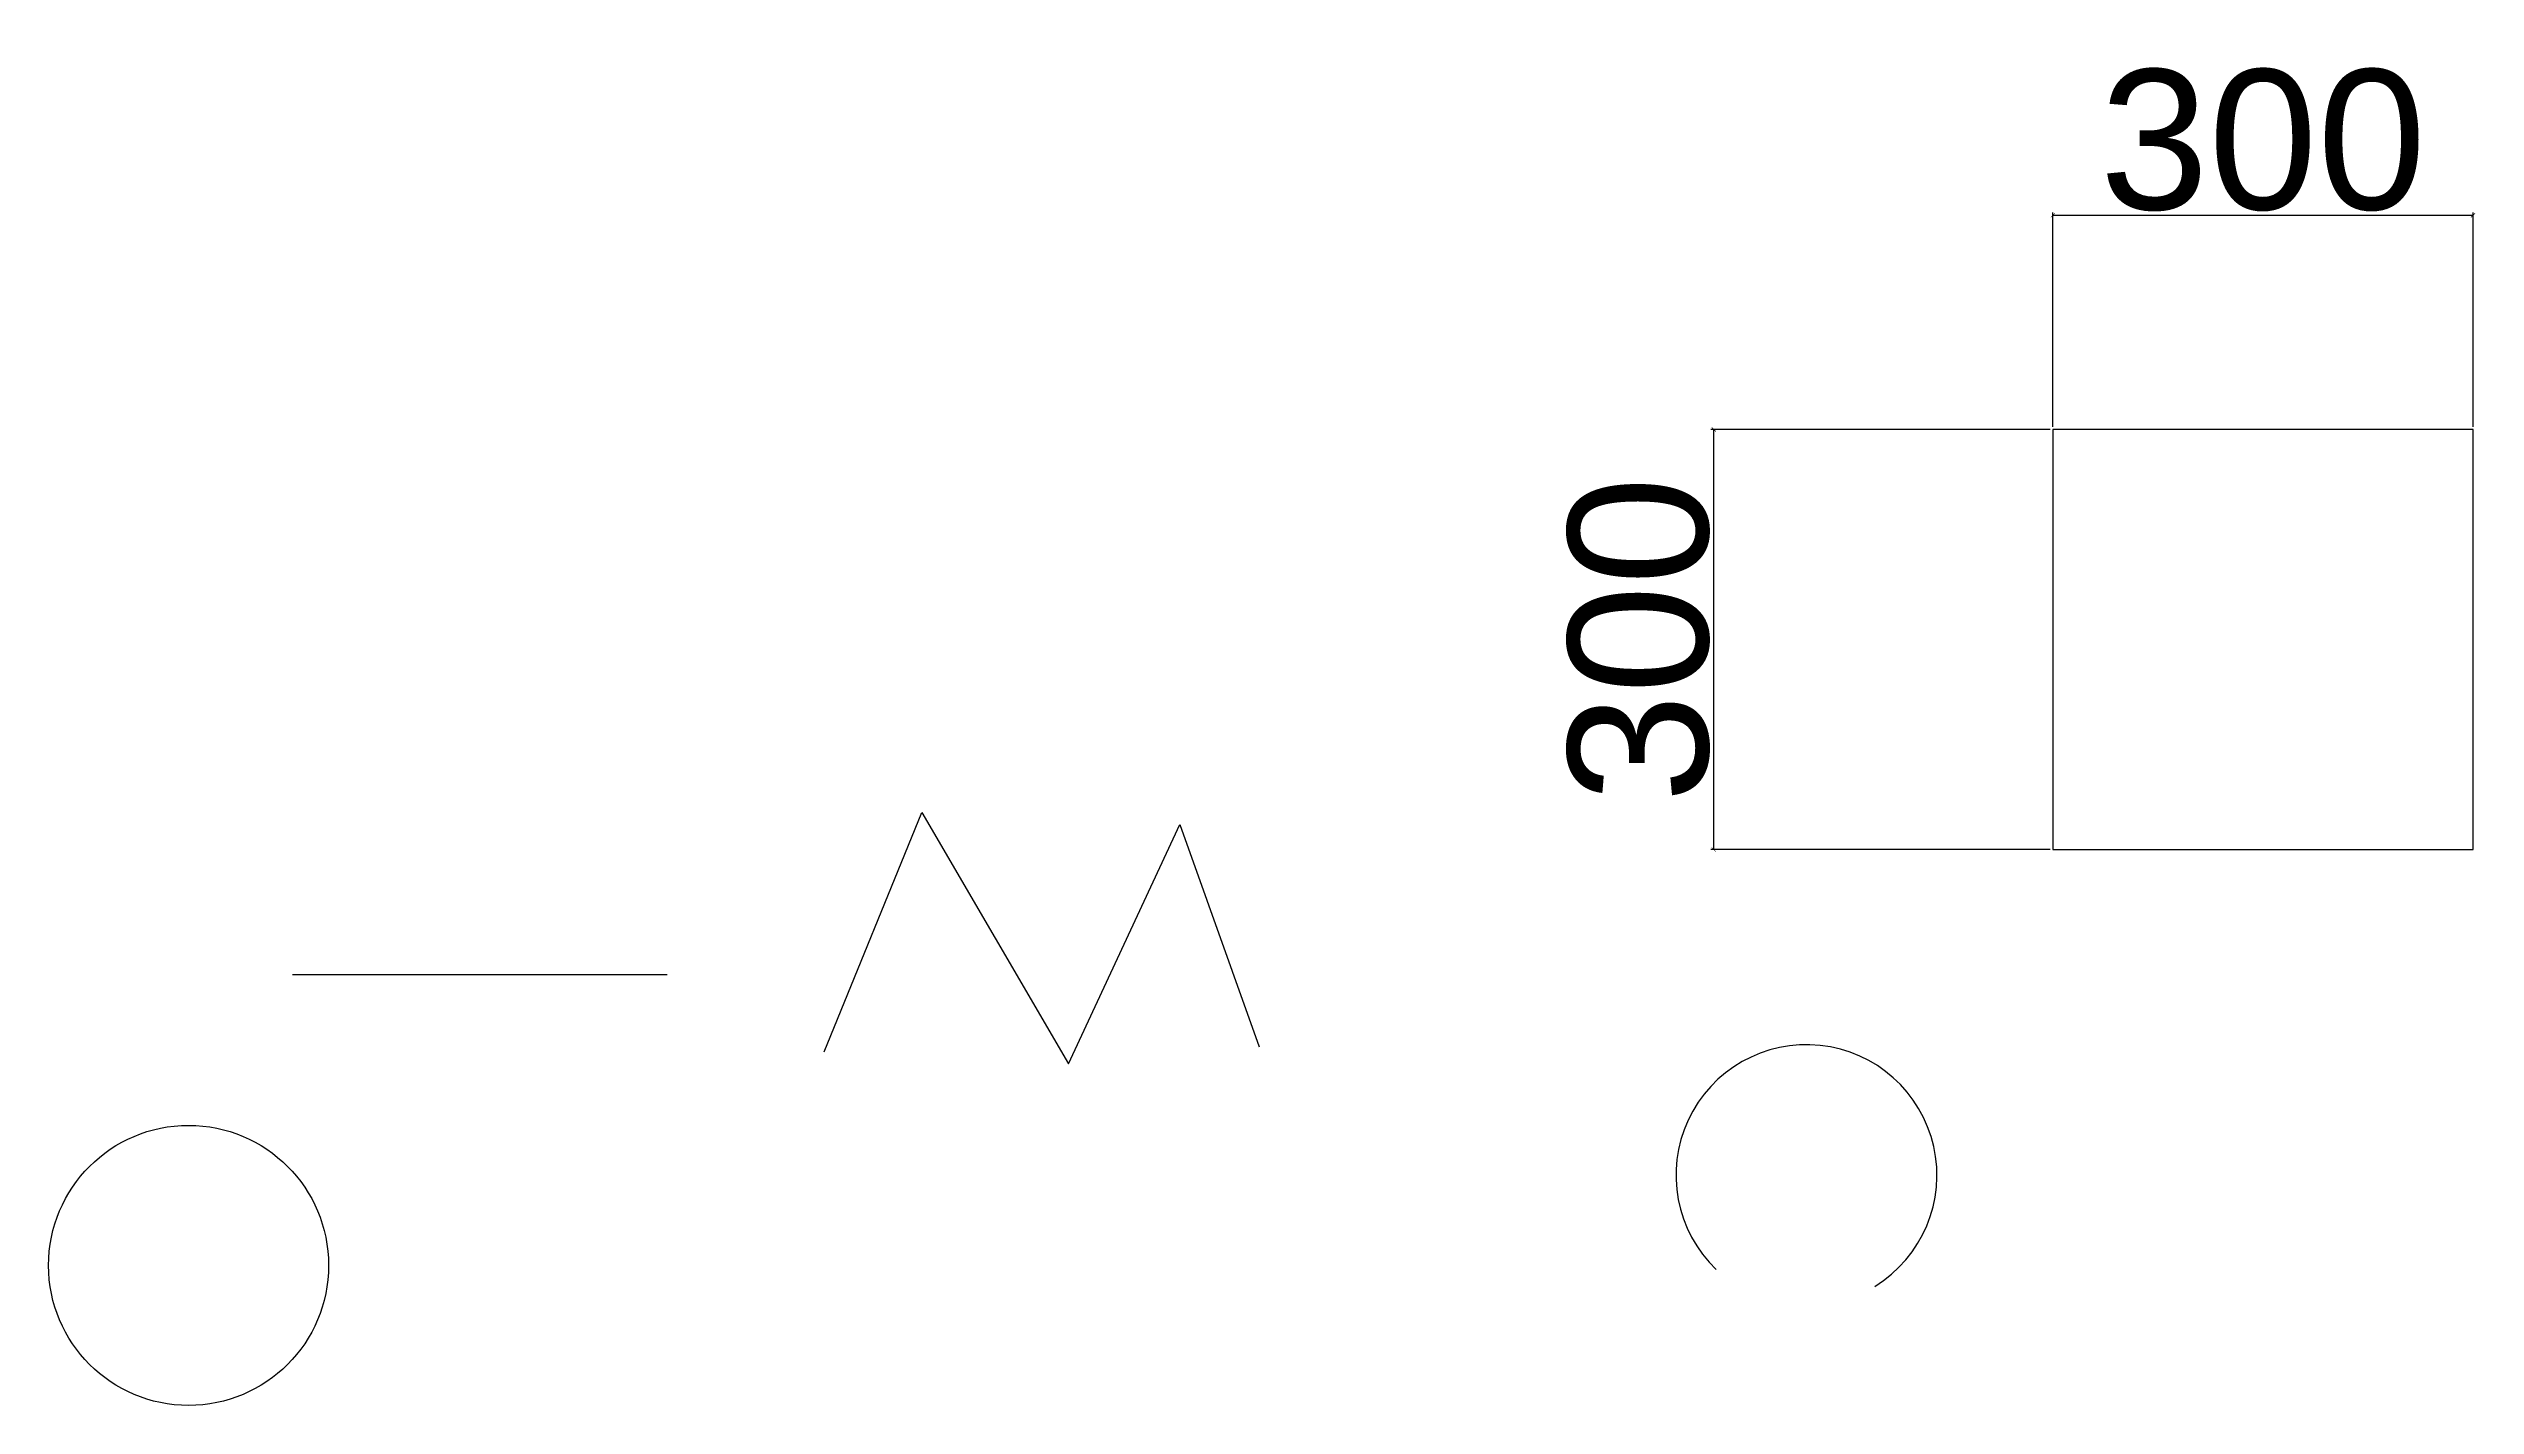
# Model space of a CAD drawing. Header units: millimetres. Extents: x -100 to 1633, y -100 to 869.
import ezdxf

# ---------------------------------------------------------------- set-up
doc = ezdxf.new("R2010")
doc.units = ezdxf.units.MM
doc.header["$LTSCALE"] = 1000
doc.styles.add('STYLE1', font='swissl.ttf', dxfattribs={"height": 100})
doc.dimstyles.new('STANDARD - SD', dxfattribs={"dimscale": 2, "dimtxt": 2.5, "dimasz": 1.5, "dimexe": 1, "dimexo": 1, "dimgap": 1, "dimtad": 1, "dimdec": 1, "dimdsep": 46, "dimtxsty": 'STYLE1', "dimblk": 'ARCHTICK', "dimcen": 0, "dimclrd": 8, "dimclre": 8, "dimclrt": 2, "dimadec": 0, "dimazin": 0, "dimtfac": 1, "dimtdec": 1, "dimtix": 1, "dimtmove": 0, "dimatfit": 3, "dimfxl": 1.5, "dimtolj": 1, "dimtzin": 0, "dimarcsym": 0})

# ---------------------------------------------------------------- blocks, each defined once
blk = doc.blocks.new('_ArchTick')
at = {"color": 0, "linetype": 'ByBlock', "const_width": 0.15}
blk.add_lwpolyline([(-0.5, -0.5), (0.5, 0.5)], dxfattribs=at)
blk = doc.blocks.new('*D9')
at = {"color": 8, "lineweight": -2, "transparency": 16777216}
for p, q in [((534.1, 553.3), (291.9, 553.3)), ((293.9, 253.3), (293.9, 553.3)), ((534.1, 253.3), (291.9, 253.3))]:
    blk.add_line(p, q, dxfattribs=at)
at = {"layer": 'Defpoints', "color": 0, "transparency": 16777216}
for p in [(293.9, 553.3), (536.1, 553.3), (536.1, 253.3)]:
    blk.add_point(p, dxfattribs=at)
at = {"color": 8, "lineweight": -2, "transparency": 16777216, "xscale": 3, "yscale": 3, "zscale": 3}
for p, rotation in [((293.9, 553.3), 90), ((293.9, 253.3), 270)]:
    blk.add_blockref('_ArchTick', p, dxfattribs=dict(at, rotation=rotation))
at = {"color": 2, "transparency": 16777216, "insert": (240.5, 403.3), "char_height": 100, "attachment_point": 5, "rotation": 90, "style": 'STYLE1'}
blk.add_mtext('\\A1;300', dxfattribs=at)
blk = doc.blocks.new('*D8')
at = {"color": 8, "lineweight": -2, "transparency": 16777216}
for p, q in [((536.1, 555.3), (536.1, 708.3)), ((536.1, 706.3), (836.1, 706.3)), ((836.1, 555.3), (836.1, 708.3))]:
    blk.add_line(p, q, dxfattribs=at)
at = {"layer": 'Defpoints', "color": 0, "transparency": 16777216}
for p in [(836.1, 706.3), (536.1, 553.3), (836.1, 553.3)]:
    blk.add_point(p, dxfattribs=at)
at = {"color": 8, "lineweight": -2, "transparency": 16777216, "xscale": 3, "yscale": 3, "zscale": 3, "rotation": 180}
blk.add_blockref('_ArchTick', (536.1, 706.3), dxfattribs=at)
at = {"color": 8, "lineweight": -2, "transparency": 16777216, "xscale": 3, "yscale": 3, "zscale": 3}
blk.add_blockref('_ArchTick', (836.1, 706.3), dxfattribs=at)
at = {"color": 2, "transparency": 16777216, "insert": (686.1, 759.7), "char_height": 100, "attachment_point": 5, "style": 'STYLE1'}
blk.add_mtext('\\A1;300', dxfattribs=at)
blk = doc.blocks.new('*U7')
for p, q in [((836.15, 553.27), (536.15, 553.27)), ((536.15, 553.27), (536.15, 253.27)), ((836.15, 253.27), (836.15, 553.27)), ((536.15, 253.27), (836.15, 253.27))]:
    blk.add_line(p, q)
for base, p1, p2, angle, picture, middle in [((836.15, 706.31), (536.15, 553.27), (836.15, 553.27), 0, '*D8', (686.15, 706.31)), ((293.91, 553.27), (536.15, 253.27), (536.15, 553.27), 90, '*D9', (293.91, 403.27))]:
    dim = blk.add_linear_dim(base=base, p1=p1, p2=p2, angle=angle, dimstyle='STANDARD - SD')
    dim.commit()
    dim.dimension.update_dxf_attribs({"geometry": picture, "text_midpoint": middle, "dimtype": 161})

msp = doc.modelspace()

# ---------------------------------------------------------------- linework, layer by layer
msp.add_line((74.3, 207.8), (341.7, 207.8))
msp.add_lwpolyline([(453.8, 152.4), (523.6, 323.4), (628.4, 143.9), (707.9, 314.9), (764.6, 156)])
msp.add_circle((0, 0), 100)
msp.add_arc((1155.4, 64.4), 93.2, 301.5796, 226.279)

# ---------------------------------------------------------------- block references
msp.add_blockref('*U7', (795.3, 43.6))

doc.saveas('drawing.dxf')
